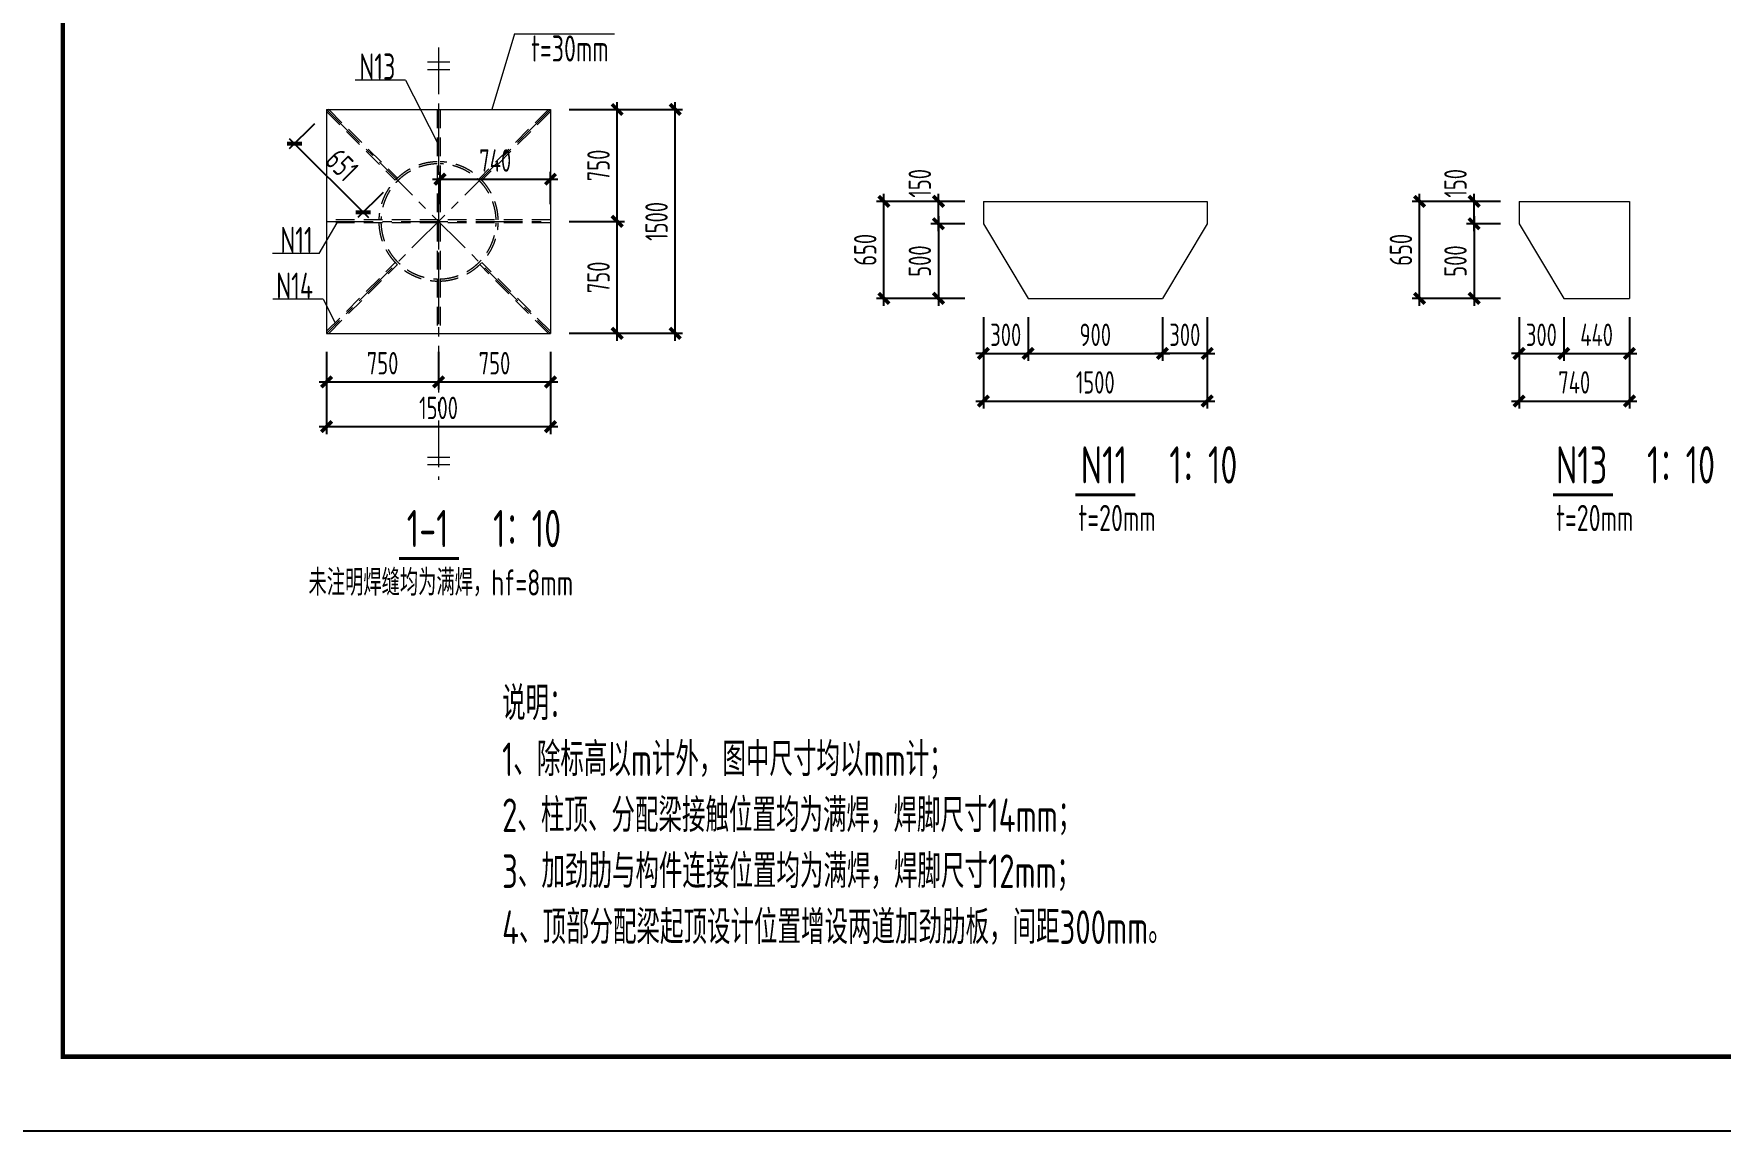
# Model space of a CAD drawing. Extents: x -2876908 to 633791, y -1383861 to 872234.
# Drawn here: x 223380 to 336395, y -227866 to -154323 of the extents above; entities that cross this region are included whole.
import ezdxf
from ezdxf.enums import TextEntityAlignment as Align

# ---------------------------------------------------------------- set-up
doc = ezdxf.new("R2010")
doc.units = 0
doc.header["$LTSCALE"] = 5
doc.header["$MEASUREMENT"] = 0
doc.linetypes.add('CENTER', pattern=[2, 1.25, -0.25, 0.25, -0.25])
doc.linetypes.add('DASHED', pattern=[0.75, 0.5, -0.25])
doc.layers.get('0').update_dxf_attribs({"linetype": 'CONTINUOUS', "lineweight": 25})
doc.layers.get('DEFPOINTS').update_dxf_attribs({"color": 35, "linetype": 'CONTINUOUS', "lineweight": 13})
for name, color, linetype, lineweight in [('1粗实线', 1, 'CONTINUOUS', 30), ('3中心线', 6, 'CENTER', 18), ('4虚线', 2, 'DASHED', 18), ('5标注', 3, 'CONTINUOUS', 15), ('6文本', 7, 'CONTINUOUS', 15), ('8轮廓线', 4, 'CONTINUOUS', 15), ('DIM', 3, 'CONTINUOUS', 0), ('HFZT', 5, 'CONTINUOUS', 15), ('THIN', 7, 'CONTINUOUS', 0)]:
    doc.layers.add(name, color=color, linetype=linetype, lineweight=lineweight)
doc.layers.add('M_Dim', color=3, linetype='CONTINUOUS')
doc.styles.add('TSSD_Dimension', font='tssdeng.shx', dxfattribs={"width": 0.7, "bigfont": 'hztxt.shx'})
doc.styles.add('TSSD_NORM', font='tssdeng.shx', dxfattribs={"width": 0.7, "bigfont": 'hztxt.shx'})
doc.dimstyles.new('TSSD_100_100', dxfattribs={"dimtxt": 300, "dimasz": 100, "dimexe": 100, "dimexo": 250, "dimgap": 100, "dimtad": 1, "dimdec": 0, "dimzin": 0, "dimdsep": 46, "dimtxsty": 'TSSD_Dimension', "dimblk": 'ARCHTICK', "dimblk1": 'ARCHTICK', "dimblk2": 'ARCHTICK', "dimcen": 0, "dimdle": 100, "dimclrt": 7, "dimadec": 0, "dimazin": 0, "dimtfac": 1, "dimtdec": 0, "dimtix": 1, "dimtmove": 2, "dimatfit": 3, "dimfxl": 1, "dimtolj": 1, "dimtzin": 0, "dimarcsym": 0})

# ---------------------------------------------------------------- blocks, each defined once
blk = doc.blocks.new('施工设计图框')
at = {"color": 7, "linetype": 'Continuous'}
blk.add_lwpolyline([(-395.5, -13.5), (-395.5, 283.5), (24.5, 283.5), (24.5, -13.5), (-395.5, -13.5)], dxfattribs=at)
at = {"layer": '1粗实线', "color": 7, "linetype": 'Continuous', "const_width": 0.6}
blk.add_lwpolyline([(-370.5, -3.5), (-370.5, 273.5), (14.5, 273.5), (14.5, -3.5), (-370.5, -3.5)], dxfattribs=at)
at = {"layer": 'HFZT', "color": 2, "style": 'TSSD_NORM', "width": 0.7}
for tag, height, p in [('比例尺', 2.5, (7.25, 17.5)), ('图号', 2.5, (-20.49, 3.5)), ('日期', 2.5, (7.25, 3.5)), ('图名', 4, (-76.24, 0.75))]:
    blk.add_attdef(tag, text='', height=height, dxfattribs=at).set_placement(p, align=Align.MIDDLE)
blk = doc.blocks.new('_ArchTick')
at = {"color": 0, "linetype": 'ByBlock', "const_width": 0.5}
blk.add_lwpolyline([(-0.71, -0.71), (0.71, 0.71)], dxfattribs=at)
blk = doc.blocks.new('*D165')
at = {"layer": 'DEFPOINTS', "color": 0, "transparency": 16777216}
for p in [(243006, -174398), (250506, -174398), (250506, -177653)]:
    blk.add_point(p, dxfattribs=at)
at = {"layer": 'DIM', "color": 0, "lineweight": -2, "transparency": 16777216}
for p, q in [((243006, -175648), (243006, -178153)), ((250506, -175648), (250506, -178153)), ((242506, -177653), (251006, -177653))]:
    blk.add_line(p, q, dxfattribs=at)
at = {"layer": 'DIM', "color": 0, "lineweight": -2, "transparency": 16777216, "xscale": 500, "yscale": 500, "zscale": 500, "rotation": 180}
blk.add_blockref('_ArchTick', (243006, -177653), dxfattribs=at)
at = {"layer": 'DIM', "color": 0, "lineweight": -2, "transparency": 16777216, "xscale": 500, "yscale": 500, "zscale": 500}
blk.add_blockref('_ArchTick', (250506, -177653), dxfattribs=at)
at = {"layer": 'DIM', "color": 7, "transparency": 16777216, "insert": (246756, -176403), "char_height": 1500, "attachment_point": 5, "style": 'TSSD_Dimension'}
blk.add_mtext('\\A1;750', dxfattribs=at)
blk = doc.blocks.new('*D166')
at = {"layer": 'DEFPOINTS', "color": 0, "transparency": 16777216}
for p in [(250506, -174398), (258006, -174398), (258006, -177653)]:
    blk.add_point(p, dxfattribs=at)
at = {"layer": 'DIM', "color": 0, "lineweight": -2, "transparency": 16777216}
for p, q in [((250506, -175648), (250506, -178153)), ((258006, -175648), (258006, -178153)), ((250006, -177653), (258506, -177653))]:
    blk.add_line(p, q, dxfattribs=at)
at = {"layer": 'DIM', "color": 0, "lineweight": -2, "transparency": 16777216, "xscale": 500, "yscale": 500, "zscale": 500, "rotation": 180}
blk.add_blockref('_ArchTick', (250506, -177653), dxfattribs=at)
at = {"layer": 'DIM', "color": 0, "lineweight": -2, "transparency": 16777216, "xscale": 500, "yscale": 500, "zscale": 500}
blk.add_blockref('_ArchTick', (258006, -177653), dxfattribs=at)
at = {"layer": 'DIM', "color": 7, "transparency": 16777216, "insert": (254256, -176403), "char_height": 1500, "attachment_point": 5, "style": 'TSSD_Dimension'}
blk.add_mtext('\\A1;750', dxfattribs=at)
blk = doc.blocks.new('*D167')
at = {"layer": 'DEFPOINTS', "color": 0, "transparency": 16777216}
for p in [(243006, -174398), (258006, -174398), (258006, -180647)]:
    blk.add_point(p, dxfattribs=at)
at = {"layer": 'DIM', "color": 0, "lineweight": -2, "transparency": 16777216}
for p, q in [((243006, -175648), (243006, -181147)), ((258006, -175648), (258006, -181147)), ((242506, -180647), (258506, -180647))]:
    blk.add_line(p, q, dxfattribs=at)
at = {"layer": 'DIM', "color": 0, "lineweight": -2, "transparency": 16777216, "xscale": 500, "yscale": 500, "zscale": 500, "rotation": 180}
blk.add_blockref('_ArchTick', (243006, -180647), dxfattribs=at)
at = {"layer": 'DIM', "color": 0, "lineweight": -2, "transparency": 16777216, "xscale": 500, "yscale": 500, "zscale": 500}
blk.add_blockref('_ArchTick', (258006, -180647), dxfattribs=at)
at = {"layer": 'DIM', "color": 7, "transparency": 16777216, "insert": (250506, -179397), "char_height": 1500, "attachment_point": 5, "style": 'TSSD_Dimension'}
blk.add_mtext('\\A1;1500', dxfattribs=at)
blk = doc.blocks.new('*D168')
at = {"layer": 'DEFPOINTS', "color": 0, "transparency": 16777216}
for p in [(258006, -166898), (262475, -166898), (258006, -174398)]:
    blk.add_point(p, dxfattribs=at)
at = {"layer": 'DIM', "color": 0, "lineweight": -2, "transparency": 16777216}
for p, q in [((259256, -166898), (262975, -166898)), ((262475, -174898), (262475, -166398)), ((259256, -174398), (262975, -174398))]:
    blk.add_line(p, q, dxfattribs=at)
at = {"layer": 'DIM', "color": 0, "lineweight": -2, "transparency": 16777216, "xscale": 500, "yscale": 500, "zscale": 500}
for p, rotation in [((262475, -166898), 90), ((262475, -174398), 270)]:
    blk.add_blockref('_ArchTick', p, dxfattribs=dict(at, rotation=rotation))
at = {"layer": 'DIM', "color": 7, "transparency": 16777216, "insert": (261225, -170648), "char_height": 1500, "attachment_point": 5, "rotation": 90, "style": 'TSSD_Dimension'}
blk.add_mtext('\\A1;750', dxfattribs=at)
blk = doc.blocks.new('*D169')
at = {"layer": 'DEFPOINTS', "color": 0, "transparency": 16777216}
for p in [(258006, -159398), (262475, -159398), (258006, -166898)]:
    blk.add_point(p, dxfattribs=at)
at = {"layer": 'DIM', "color": 0, "lineweight": -2, "transparency": 16777216}
for p, q in [((262475, -167398), (262475, -158898)), ((259256, -159398), (262975, -159398)), ((259256, -166898), (262975, -166898))]:
    blk.add_line(p, q, dxfattribs=at)
at = {"layer": 'DIM', "color": 0, "lineweight": -2, "transparency": 16777216, "xscale": 500, "yscale": 500, "zscale": 500}
for p, rotation in [((262475, -159398), 90), ((262475, -166898), 270)]:
    blk.add_blockref('_ArchTick', p, dxfattribs=dict(at, rotation=rotation))
at = {"layer": 'DIM', "color": 7, "transparency": 16777216, "insert": (261225, -163148), "char_height": 1500, "attachment_point": 5, "rotation": 90, "style": 'TSSD_Dimension'}
blk.add_mtext('\\A1;750', dxfattribs=at)
blk = doc.blocks.new('*D170')
at = {"layer": 'DEFPOINTS', "color": 0, "transparency": 16777216}
for p in [(258006, -159398), (266365, -159398), (258006, -174398)]:
    blk.add_point(p, dxfattribs=at)
at = {"layer": 'DIM', "color": 0, "lineweight": -2, "transparency": 16777216}
for p, q in [((266365, -174898), (266365, -158898)), ((259256, -159398), (266865, -159398)), ((259256, -174398), (266865, -174398))]:
    blk.add_line(p, q, dxfattribs=at)
at = {"layer": 'DIM', "color": 0, "lineweight": -2, "transparency": 16777216, "xscale": 500, "yscale": 500, "zscale": 500}
for p, rotation in [((266365, -159398), 90), ((266365, -174398), 270)]:
    blk.add_blockref('_ArchTick', p, dxfattribs=dict(at, rotation=rotation))
at = {"layer": 'DIM', "color": 7, "transparency": 16777216, "insert": (265115, -166898), "char_height": 1500, "attachment_point": 5, "rotation": 90, "style": 'TSSD_Dimension'}
blk.add_mtext('\\A1;1500', dxfattribs=at)
blk = doc.blocks.new('*D171')
at = {"layer": 'DEFPOINTS', "color": 0, "transparency": 16777216}
for p in [(243077, -159469), (247678, -164070), (245457, -166291)]:
    blk.add_point(p, dxfattribs=at)
at = {"layer": 'DIM', "color": 0, "lineweight": -2, "transparency": 16777216}
for p, q in [((242193, -160353), (240502, -162044)), ((240502, -161337), (245810, -166645)), ((246794, -164954), (245103, -166645))]:
    blk.add_line(p, q, dxfattribs=at)
at = {"layer": 'DIM', "color": 0, "lineweight": -2, "transparency": 16777216, "xscale": 500, "yscale": 500, "zscale": 500}
for p, rotation in [((240856, -161690), 134.9999999999991), ((245457, -166291), 314.9999999999991)]:
    blk.add_blockref('_ArchTick', p, dxfattribs=dict(at, rotation=rotation))
at = {"layer": 'DIM', "color": 7, "transparency": 16777216, "insert": (244040, -163107), "char_height": 1500, "attachment_point": 5, "rotation": 315, "style": 'TSSD_Dimension'}
blk.add_mtext('\\A1;651', dxfattribs=at)
blk = doc.blocks.new('*D196')
at = {"layer": 'DEFPOINTS', "color": 0, "transparency": 16777216}
for p in [(284005, -165556), (287015, -165556), (287015, -167056)]:
    blk.add_point(p, dxfattribs=at)
at = {"layer": 'DIM', "color": 0, "lineweight": -2, "transparency": 16777216}
for p, q in [((285765, -165556), (283505, -165556)), ((284005, -167556), (284005, -165056)), ((285765, -167056), (283505, -167056))]:
    blk.add_line(p, q, dxfattribs=at)
at = {"layer": 'DIM', "color": 0, "lineweight": -2, "transparency": 16777216, "xscale": 500, "yscale": 500, "zscale": 500}
for p, rotation in [((284005, -165556), 90), ((284005, -167056), 270)]:
    blk.add_blockref('_ArchTick', p, dxfattribs=dict(at, rotation=rotation))
at = {"layer": 'DIM', "color": 7, "transparency": 16777216, "insert": (282755, -164346), "char_height": 1500, "attachment_point": 5, "rotation": 90, "style": 'TSSD_Dimension'}
blk.add_mtext('\\A1;150', dxfattribs=at)
blk = doc.blocks.new('*D197')
at = {"layer": 'DEFPOINTS', "color": 0, "transparency": 16777216}
for p in [(287015, -167056), (284005, -172056), (287015, -172056)]:
    blk.add_point(p, dxfattribs=at)
at = {"layer": 'DIM', "color": 0, "lineweight": -2, "transparency": 16777216}
for p, q in [((285765, -167056), (283505, -167056)), ((284005, -166556), (284005, -172556)), ((285765, -172056), (283505, -172056))]:
    blk.add_line(p, q, dxfattribs=at)
at = {"layer": 'DIM', "color": 0, "lineweight": -2, "transparency": 16777216, "xscale": 500, "yscale": 500, "zscale": 500}
for p, rotation in [((284005, -167056), 90), ((284005, -172056), 270)]:
    blk.add_blockref('_ArchTick', p, dxfattribs=dict(at, rotation=rotation))
at = {"layer": 'DIM', "color": 7, "transparency": 16777216, "insert": (282755, -169556), "char_height": 1500, "attachment_point": 5, "rotation": 90, "style": 'TSSD_Dimension'}
blk.add_mtext('\\A1;500', dxfattribs=at)
blk = doc.blocks.new('*D198')
at = {"layer": 'DEFPOINTS', "color": 0, "transparency": 16777216}
for p in [(287015, -172056), (290015, -172056), (290015, -175745)]:
    blk.add_point(p, dxfattribs=at)
at = {"layer": 'DIM', "color": 0, "lineweight": -2, "transparency": 16777216}
for p, q in [((287015, -173306), (287015, -176245)), ((290015, -173306), (290015, -176245)), ((287015, -175745), (286515, -175745)), ((287015, -175745), (290015, -175745)), ((290015, -175745), (290515, -175745))]:
    blk.add_line(p, q, dxfattribs=at)
at = {"layer": 'DIM', "color": 0, "lineweight": -2, "transparency": 16777216, "xscale": 500, "yscale": 500, "zscale": 500}
blk.add_blockref('_ArchTick', (287015, -175745), dxfattribs=at)
at = {"layer": 'DIM', "color": 0, "lineweight": -2, "transparency": 16777216, "xscale": 500, "yscale": 500, "zscale": 500, "rotation": 180}
blk.add_blockref('_ArchTick', (290015, -175745), dxfattribs=at)
at = {"layer": 'DIM', "color": 7, "transparency": 16777216, "insert": (288515, -174495), "char_height": 1500, "attachment_point": 5, "style": 'TSSD_Dimension'}
blk.add_mtext('\\A1;300', dxfattribs=at)
blk = doc.blocks.new('*D199')
at = {"layer": 'DEFPOINTS', "color": 0, "transparency": 16777216}
for p in [(290015, -172056), (299015, -172056), (299015, -175745)]:
    blk.add_point(p, dxfattribs=at)
at = {"layer": 'DIM', "color": 0, "lineweight": -2, "transparency": 16777216}
for p, q in [((290015, -173306), (290015, -176245)), ((299015, -173306), (299015, -176245)), ((289515, -175745), (299515, -175745))]:
    blk.add_line(p, q, dxfattribs=at)
at = {"layer": 'DIM', "color": 0, "lineweight": -2, "transparency": 16777216, "xscale": 500, "yscale": 500, "zscale": 500, "rotation": 180}
blk.add_blockref('_ArchTick', (290015, -175745), dxfattribs=at)
at = {"layer": 'DIM', "color": 0, "lineweight": -2, "transparency": 16777216, "xscale": 500, "yscale": 500, "zscale": 500}
blk.add_blockref('_ArchTick', (299015, -175745), dxfattribs=at)
at = {"layer": 'DIM', "color": 7, "transparency": 16777216, "insert": (294515, -174495), "char_height": 1500, "attachment_point": 5, "style": 'TSSD_Dimension'}
blk.add_mtext('\\A1;900', dxfattribs=at)
blk = doc.blocks.new('*D200')
at = {"layer": 'DEFPOINTS', "color": 0, "transparency": 16777216}
for p in [(299015, -172056), (302015, -172056), (299015, -175745)]:
    blk.add_point(p, dxfattribs=at)
at = {"layer": 'DIM', "color": 0, "lineweight": -2, "transparency": 16777216}
for p, q in [((299015, -173306), (299015, -176245)), ((302015, -173306), (302015, -176245)), ((299015, -175745), (298515, -175745)), ((302015, -175745), (299015, -175745)), ((302015, -175745), (302515, -175745))]:
    blk.add_line(p, q, dxfattribs=at)
at = {"layer": 'DIM', "color": 0, "lineweight": -2, "transparency": 16777216, "xscale": 500, "yscale": 500, "zscale": 500}
blk.add_blockref('_ArchTick', (299015, -175745), dxfattribs=at)
at = {"layer": 'DIM', "color": 0, "lineweight": -2, "transparency": 16777216, "xscale": 500, "yscale": 500, "zscale": 500, "rotation": 180}
blk.add_blockref('_ArchTick', (302015, -175745), dxfattribs=at)
at = {"layer": 'DIM', "color": 7, "transparency": 16777216, "insert": (300515, -174495), "char_height": 1500, "attachment_point": 5, "style": 'TSSD_Dimension'}
blk.add_mtext('\\A1;300', dxfattribs=at)
blk = doc.blocks.new('*D201')
at = {"layer": 'DEFPOINTS', "color": 0, "transparency": 16777216}
for p in [(287015, -172056), (302015, -172056), (302015, -178935)]:
    blk.add_point(p, dxfattribs=at)
at = {"layer": 'DIM', "color": 0, "lineweight": -2, "transparency": 16777216}
for p, q in [((287015, -173306), (287015, -179435)), ((302015, -173306), (302015, -179435)), ((286515, -178935), (302515, -178935))]:
    blk.add_line(p, q, dxfattribs=at)
at = {"layer": 'DIM', "color": 0, "lineweight": -2, "transparency": 16777216, "xscale": 500, "yscale": 500, "zscale": 500, "rotation": 180}
blk.add_blockref('_ArchTick', (287015, -178935), dxfattribs=at)
at = {"layer": 'DIM', "color": 0, "lineweight": -2, "transparency": 16777216, "xscale": 500, "yscale": 500, "zscale": 500}
blk.add_blockref('_ArchTick', (302015, -178935), dxfattribs=at)
at = {"layer": 'DIM', "color": 7, "transparency": 16777216, "insert": (294515, -177685), "char_height": 1500, "attachment_point": 5, "style": 'TSSD_Dimension'}
blk.add_mtext('\\A1;1500', dxfattribs=at)
blk = doc.blocks.new('*D202')
at = {"layer": 'DEFPOINTS', "color": 0, "transparency": 16777216}
for p in [(258006, -164069), (250606, -166998), (258006, -166998)]:
    blk.add_point(p, dxfattribs=at)
at = {"layer": 'DIM', "color": 0, "lineweight": -2, "transparency": 16777216}
for p, q in [((250606, -165748), (250606, -163569)), ((258006, -165748), (258006, -163569)), ((250106, -164069), (258506, -164069))]:
    blk.add_line(p, q, dxfattribs=at)
at = {"layer": 'DIM', "color": 0, "lineweight": -2, "transparency": 16777216, "xscale": 500, "yscale": 500, "zscale": 500, "rotation": 180}
blk.add_blockref('_ArchTick', (250606, -164069), dxfattribs=at)
at = {"layer": 'DIM', "color": 0, "lineweight": -2, "transparency": 16777216, "xscale": 500, "yscale": 500, "zscale": 500}
blk.add_blockref('_ArchTick', (258006, -164069), dxfattribs=at)
at = {"layer": 'DIM', "color": 7, "transparency": 16777216, "insert": (254306, -162819), "char_height": 1500, "attachment_point": 5, "style": 'TSSD_Dimension'}
blk.add_mtext('\\A1;740', dxfattribs=at)
blk = doc.blocks.new('*D204')
at = {"layer": 'DEFPOINTS', "color": 0, "transparency": 16777216}
for p in [(319900, -165556), (322909, -165556), (322909, -167056)]:
    blk.add_point(p, dxfattribs=at)
at = {"layer": 'DIM', "color": 0, "lineweight": -2, "transparency": 16777216}
for p, q in [((321659, -165556), (319400, -165556)), ((319900, -167556), (319900, -165056)), ((321659, -167056), (319400, -167056))]:
    blk.add_line(p, q, dxfattribs=at)
at = {"layer": 'DIM', "color": 0, "lineweight": -2, "transparency": 16777216, "xscale": 500, "yscale": 500, "zscale": 500}
for p, rotation in [((319900, -165556), 90), ((319900, -167056), 270)]:
    blk.add_blockref('_ArchTick', p, dxfattribs=dict(at, rotation=rotation))
at = {"layer": 'DIM', "color": 7, "transparency": 16777216, "insert": (318650, -164346), "char_height": 1500, "attachment_point": 5, "rotation": 90, "style": 'TSSD_Dimension'}
blk.add_mtext('\\A1;150', dxfattribs=at)
blk = doc.blocks.new('*D205')
at = {"layer": 'DEFPOINTS', "color": 0, "transparency": 16777216}
for p in [(322909, -167056), (319900, -172056), (322909, -172056)]:
    blk.add_point(p, dxfattribs=at)
at = {"layer": 'DIM', "color": 0, "lineweight": -2, "transparency": 16777216}
for p, q in [((321659, -167056), (319400, -167056)), ((319900, -166556), (319900, -172556)), ((321659, -172056), (319400, -172056))]:
    blk.add_line(p, q, dxfattribs=at)
at = {"layer": 'DIM', "color": 0, "lineweight": -2, "transparency": 16777216, "xscale": 500, "yscale": 500, "zscale": 500}
for p, rotation in [((319900, -167056), 90), ((319900, -172056), 270)]:
    blk.add_blockref('_ArchTick', p, dxfattribs=dict(at, rotation=rotation))
at = {"layer": 'DIM', "color": 7, "transparency": 16777216, "insert": (318650, -169556), "char_height": 1500, "attachment_point": 5, "rotation": 90, "style": 'TSSD_Dimension'}
blk.add_mtext('\\A1;500', dxfattribs=at)
blk = doc.blocks.new('*D206')
at = {"layer": 'DEFPOINTS', "color": 0, "transparency": 16777216}
for p in [(322909, -172056), (325909, -172056), (325909, -175745)]:
    blk.add_point(p, dxfattribs=at)
at = {"layer": 'DIM', "color": 0, "lineweight": -2, "transparency": 16777216}
for p, q in [((322909, -173306), (322909, -176245)), ((325909, -173306), (325909, -176245)), ((322909, -175745), (322409, -175745)), ((322909, -175745), (325909, -175745)), ((325909, -175745), (326409, -175745))]:
    blk.add_line(p, q, dxfattribs=at)
at = {"layer": 'DIM', "color": 0, "lineweight": -2, "transparency": 16777216, "xscale": 500, "yscale": 500, "zscale": 500}
blk.add_blockref('_ArchTick', (322909, -175745), dxfattribs=at)
at = {"layer": 'DIM', "color": 0, "lineweight": -2, "transparency": 16777216, "xscale": 500, "yscale": 500, "zscale": 500, "rotation": 180}
blk.add_blockref('_ArchTick', (325909, -175745), dxfattribs=at)
at = {"layer": 'DIM', "color": 7, "transparency": 16777216, "insert": (324409, -174495), "char_height": 1500, "attachment_point": 5, "style": 'TSSD_Dimension'}
blk.add_mtext('\\A1;300', dxfattribs=at)
blk = doc.blocks.new('*D207')
at = {"layer": 'DEFPOINTS', "color": 0, "transparency": 16777216}
for p in [(325909, -172056), (330309, -172056), (330309, -175745)]:
    blk.add_point(p, dxfattribs=at)
at = {"layer": 'DIM', "color": 0, "lineweight": -2, "transparency": 16777216}
for p, q in [((325909, -173306), (325909, -176245)), ((330309, -173306), (330309, -176245)), ((325409, -175745), (330809, -175745))]:
    blk.add_line(p, q, dxfattribs=at)
at = {"layer": 'DIM', "color": 0, "lineweight": -2, "transparency": 16777216, "xscale": 500, "yscale": 500, "zscale": 500, "rotation": 180}
blk.add_blockref('_ArchTick', (325909, -175745), dxfattribs=at)
at = {"layer": 'DIM', "color": 0, "lineweight": -2, "transparency": 16777216, "xscale": 500, "yscale": 500, "zscale": 500}
blk.add_blockref('_ArchTick', (330309, -175745), dxfattribs=at)
at = {"layer": 'DIM', "color": 7, "transparency": 16777216, "insert": (328109, -174495), "char_height": 1500, "attachment_point": 5, "style": 'TSSD_Dimension'}
blk.add_mtext('\\A1;440', dxfattribs=at)
blk = doc.blocks.new('*D203')
at = {"layer": 'DEFPOINTS', "color": 0, "transparency": 16777216}
for p in [(322909, -172056), (330309, -172056), (330309, -178935)]:
    blk.add_point(p, dxfattribs=at)
at = {"layer": 'DIM', "color": 0, "lineweight": -2, "transparency": 16777216}
for p, q in [((322909, -173306), (322909, -179435)), ((330309, -173306), (330309, -179435)), ((322409, -178935), (330809, -178935))]:
    blk.add_line(p, q, dxfattribs=at)
at = {"layer": 'DIM', "color": 0, "lineweight": -2, "transparency": 16777216, "xscale": 500, "yscale": 500, "zscale": 500, "rotation": 180}
blk.add_blockref('_ArchTick', (322909, -178935), dxfattribs=at)
at = {"layer": 'DIM', "color": 0, "lineweight": -2, "transparency": 16777216, "xscale": 500, "yscale": 500, "zscale": 500}
blk.add_blockref('_ArchTick', (330309, -178935), dxfattribs=at)
at = {"layer": 'DIM', "color": 7, "transparency": 16777216, "insert": (326609, -177685), "char_height": 1500, "attachment_point": 5, "style": 'TSSD_Dimension'}
blk.add_mtext('\\A1;740', dxfattribs=at)
blk = doc.blocks.new('*D237')
at = {"layer": 'DEFPOINTS', "color": 0, "transparency": 16777216}
for p in [(280352, -165556), (285765, -165556), (285765, -172056)]:
    blk.add_point(p, dxfattribs=at)
at = {"layer": 'DIM', "color": 0, "lineweight": -2, "transparency": 16777216}
for p, q in [((284515, -165556), (279852, -165556)), ((280352, -172556), (280352, -165056)), ((284515, -172056), (279852, -172056))]:
    blk.add_line(p, q, dxfattribs=at)
at = {"layer": 'DIM', "color": 0, "lineweight": -2, "transparency": 16777216, "xscale": 500, "yscale": 500, "zscale": 500}
for p, rotation in [((280352, -165556), 90), ((280352, -172056), 270)]:
    blk.add_blockref('_ArchTick', p, dxfattribs=dict(at, rotation=rotation))
at = {"layer": 'DIM', "color": 7, "transparency": 16777216, "insert": (279102, -168806), "char_height": 1500, "attachment_point": 5, "rotation": 90, "style": 'TSSD_Dimension'}
blk.add_mtext('\\A1;650', dxfattribs=at)
blk = doc.blocks.new('*D238')
at = {"layer": 'DEFPOINTS', "color": 0, "transparency": 16777216}
for p in [(316247, -165556), (321659, -165556), (321659, -172056)]:
    blk.add_point(p, dxfattribs=at)
at = {"layer": 'DIM', "color": 0, "lineweight": -2, "transparency": 16777216}
for p, q in [((320409, -165556), (315747, -165556)), ((316247, -172556), (316247, -165056)), ((320409, -172056), (315747, -172056))]:
    blk.add_line(p, q, dxfattribs=at)
at = {"layer": 'DIM', "color": 0, "lineweight": -2, "transparency": 16777216, "xscale": 500, "yscale": 500, "zscale": 500}
for p, rotation in [((316247, -165556), 90), ((316247, -172056), 270)]:
    blk.add_blockref('_ArchTick', p, dxfattribs=dict(at, rotation=rotation))
at = {"layer": 'DIM', "color": 7, "transparency": 16777216, "insert": (314997, -168806), "char_height": 1500, "attachment_point": 5, "rotation": 90, "style": 'TSSD_Dimension'}
blk.add_mtext('\\A1;650', dxfattribs=at)

msp = doc.modelspace()

# ---------------------------------------------------------------- linework, layer by layer
at = {"layer": '3中心线', "ltscale": 500}
for p, q in [((250506.278, -155237.939), (250506.278, -184214.154)), ((243006.278, -159398.454), (258006.278, -174398.454)), ((258006.278, -159398.454), (243006.278, -174398.454)), ((250506.278, -159398.454), (250506.278, -174398.454)), ((243006.278, -166898.454), (258006.278, -166898.454))]:
    msp.add_line(p, q, dxfattribs=at)
at = {"layer": '4虚线', "ltscale": 500}
for p, q in [((243006.278, -159539.875), (247608.024, -164141.622)), ((243147.699, -159398.454), (247749.446, -164000.2)), ((250406.278, -159398.454), (250406.278, -166798.454)), ((250606.278, -159398.454), (250606.278, -166798.454)), ((257864.857, -159398.454), (253263.111, -164000.2)), ((258006.278, -159539.875), (253404.532, -164141.622)), ((258006.278, -166798.454), (243006.278, -166798.454)), ((258006.278, -166998.454), (243006.278, -166998.454)), ((250406.278, -166998.454), (250406.278, -174398.454)), ((250606.278, -166998.454), (250606.278, -174398.454)), ((243006.278, -174257.033), (247608.024, -169655.287)), ((243147.699, -174398.454), (247749.446, -169796.708)), ((257864.857, -174398.454), (253263.111, -169796.708)), ((258006.278, -174257.033), (253404.532, -169655.287))]:
    msp.add_line(p, q, dxfattribs=at)
for radius, start, end in [(4000, 91.43254374, 178.56745626), (3860, 91.48451271, 178.51548729), (4000, 1.43254374, 88.56745626), (3860, 1.48451271, 88.51548729), (4000, 181.43254374, 268.56745626), (3860, 181.48451271, 268.51548729), (4000, 271.43254374, 358.56745626), (3860, 271.48451271, 358.51548729)]:
    msp.add_arc((250506.278, -166898.454), radius, start, end, dxfattribs=at)
at = {"layer": '5标注'}
for p, q in [((255588.423, -154339.294), (254070.21, -159398.454)), ((255588.423, -154339.294), (262299.453, -154339.294)), ((248299.248, -157431.66), (244911.906, -157431.66)), ((248299.248, -157431.66), (250406.278, -161600.068)), ((243147.699, -159398.454), (243006.278, -159539.875)), ((242512.616, -169048.147), (243721.325, -166998.454)), ((242512.616, -169048.147), (239377.712, -169048.147)), ((242782.005, -172113.515), (239394.663, -172113.515)), ((242782.005, -172113.515), (243577.01, -173686.301))]:
    msp.add_line(p, q, dxfattribs=at)
at = {"layer": '8轮廓线'}
for p, q in [((243006.278, -159398.454), (258006.278, -159398.454)), ((243006.278, -159398.454), (243006.278, -174398.454)), ((258006.278, -159398.454), (258006.278, -174398.454)), ((287014.553, -165555.983), (287014.553, -167055.983)), ((287014.553, -165555.983), (302014.553, -165555.983)), ((302014.553, -165555.983), (302014.553, -167055.983)), ((322909.294, -165555.983), (322909.294, -167055.983)), ((322909.294, -165555.983), (330309.294, -165555.983)), ((330309.294, -165555.983), (330309.294, -172055.983)), ((287014.553, -167055.983), (290014.553, -172055.983)), ((302014.553, -167055.983), (299014.553, -172055.983)), ((322909.294, -167055.983), (325909.294, -172055.983)), ((290014.553, -172055.983), (299014.553, -172055.983)), ((325909.294, -172055.983), (330309.294, -172055.983)), ((243006.278, -174398.454), (258006.278, -174398.454))]:
    msp.add_line(p, q, dxfattribs=at)
at = {"layer": 'M_Dim'}
for points in [[(293179.688, -185218.887, 200, 200, 0), (297201.587, -185218.887, 200, 200, 0)], [(325188.923, -185218.887, 200, 200, 0), (329210.821, -185218.887, 200, 200, 0)], [(247865.669, -189482.004, 200, 200, 0), (251887.567, -189482.004, 200, 200, 0)]]:
    msp.add_lwpolyline(points, format="xyseb", dxfattribs=at)
at = {"layer": 'THIN'}
for p, q in [((251256.278, -156237.939), (249756.278, -156237.939)), ((251256.278, -156737.939), (249756.278, -156737.939)), ((251256.278, -182714.154), (249756.278, -182714.154)), ((251256.278, -183214.154), (249756.278, -183214.154))]:
    msp.add_line(p, q, dxfattribs=at)

# ---------------------------------------------------------------- block references
at = {"xscale": 500, "yscale": 500, "zscale": 500}
msp.add_blockref('施工设计图框', (410580.528, -221115.649), dxfattribs=at)

# ---------------------------------------------------------------- texts
at = {"layer": '5标注', "color": 7, "style": 'TSSD_NORM', "width": 0.7}
for s, p in [('t=30mm', (259308.148, -155309.823)), ('t=20mm', (295973.353, -186767.004)), ('t=20mm', (327982.587, -186767.004)), ('未注明焊缝均为满焊，hf=8mm', (250659.333, -191030.122))]:
    msp.add_text(s, height=1750, dxfattribs=at).set_placement(p, align=Align.MIDDLE)
at = {"layer": '5标注', "color": 7, "char_height": 1750, "attachment_point": 9, "style": 'TSSD_NORM'}
for s, insert in [('N13', (247611.006, -157399.16)), ('N11', (242076.813, -169015.647)), ('N14', (242093.763, -172081.015))]:
    msp.add_mtext(s, dxfattribs=dict(at, insert=insert))
at = {"layer": '6文本', "style": 'TSSD_NORM', "width": 0.7}
for s, p in [('N11', (295093.767, -183215.681)), ('1：10', (301757.458, -183215.681)), ('N13', (327103.002, -183215.681)), ('1：10', (333766.693, -183215.681)), ('1-1', (249779.748, -187478.799)), ('1：10', (256443.439, -187478.799))]:
    msp.add_text(s, height=2500, dxfattribs=at).set_placement(p, align=Align.MIDDLE)
at = {"layer": '6文本', "insert": (254766.472, -198063.895), "char_height": 2250, "width": 195290.43481, "attachment_point": 1, "style": 'TSSD_NORM'}
msp.add_mtext('说明：\\P1、除标高以m计外，图中尺寸均以mm计；\\P2、柱顶、分配梁接触位置均为满焊，焊脚尺寸14mm；\\P3、加劲肋与构件连接位置均为满焊，焊脚尺寸12mm；\\P{\\C1;4、顶部分配梁起顶设计位置增设两道加劲肋板，间距300mm。}', dxfattribs=at)

# ---------------------------------------------------------------- dimensions: what is measured, and where the dimension line sits
at = {"layer": 'DIM'}
for base, p1, p2, angle, picture, middle in [((262475.496, -159398.454), (258006.278, -166898.454), (258006.278, -159398.454), 90, '*D169', (261225.496, -163148.454)), ((266365.352, -159398.454), (258006.278, -174398.454), (258006.278, -159398.454), 90, '*D170', (265115.352, -166898.454)), ((280352.328, -165555.983), (285764.553, -172055.983), (285764.553, -165555.983), 90, '*D237', (279102.328, -168805.983)), ((316247.069, -165555.983), (321659.294, -172055.983), (321659.294, -165555.983), 90, '*D238', (314997.069, -168805.983)), ((262475.496, -166898.454), (258006.278, -174398.454), (258006.278, -166898.454), 90, '*D168', (261225.496, -170648.454)), ((284004.898, -172055.983), (287014.553, -167055.983), (287014.553, -172055.983), 90, '*D197', (282754.898, -169555.983)), ((319899.639, -172055.983), (322909.294, -167055.983), (322909.294, -172055.983), 90, '*D205', (318649.639, -169555.983)), ((299014.553, -175744.757), (302014.553, -172055.983), (299014.553, -172055.983), 180, '*D200', (300514.553, -174494.757))]:
    dim = msp.add_linear_dim(base=base, p1=p1, p2=p2, angle=angle, dimstyle='TSSD_100_100', override={"dimtxt": 1500, "dimasz": 500, "dimexe": 500, "dimexo": 1250, "dimgap": 500, "dimlfac": 0.1, "dimdle": 500}, dxfattribs=at)
    dim.commit()
    dim.dimension.update_dxf_attribs({"geometry": picture, "text_midpoint": middle})
dim = msp.add_aligned_dim(p1=(243076.989, -159469.165), p2=(247677.851, -164070.027), distance=-3141.235, dimstyle='TSSD_100_100', override={"dimtxt": 1500, "dimasz": 500, "dimexe": 500, "dimexo": 1250, "dimgap": 500, "dimlfac": 0.1, "dimdle": 500}, dxfattribs=at)
dim.commit()
dim.dimension.update_dxf_attribs({"geometry": '*D171', "text_midpoint": (244040.115, -163106.901)})
for base, p1, p2, picture, middle in [((258006.278, -164069.253), (250606.278, -166998.454), (258006.278, -166998.454), '*D202', (254306.278, -162819.253)), ((290014.553, -175744.757), (287014.553, -172055.983), (290014.553, -172055.983), '*D198', (288514.553, -174494.757)), ((302014.553, -178935.291), (287014.553, -172055.983), (302014.553, -172055.983), '*D201', (294514.553, -177685.291)), ((299014.553, -175744.757), (290014.553, -172055.983), (299014.553, -172055.983), '*D199', (294514.553, -174494.757)), ((325909.294, -175744.757), (322909.294, -172055.983), (325909.294, -172055.983), '*D206', (324409.294, -174494.757)), ((330309.294, -178935.291), (322909.294, -172055.983), (330309.294, -172055.983), '*D203', (326609.294, -177685.291)), ((330309.294, -175744.757), (325909.294, -172055.983), (330309.294, -172055.983), '*D207', (328109.294, -174494.757)), ((250506.278, -177652.928), (243006.278, -174398.454), (250506.278, -174398.454), '*D165', (246756.278, -176402.928)), ((258006.278, -180646.925), (243006.278, -174398.454), (258006.278, -174398.454), '*D167', (250506.278, -179396.925)), ((258006.278, -177652.928), (250506.278, -174398.454), (258006.278, -174398.454), '*D166', (254256.278, -176402.928))]:
    dim = msp.add_linear_dim(base=base, p1=p1, p2=p2, dimstyle='TSSD_100_100', override={"dimtxt": 1500, "dimasz": 500, "dimexe": 500, "dimexo": 1250, "dimgap": 500, "dimlfac": 0.1, "dimdle": 500}, dxfattribs=at)
    dim.commit()
    dim.dimension.update_dxf_attribs({"geometry": picture, "text_midpoint": middle})
for base, p1, p2, picture, middle in [((284004.898, -165555.983), (287014.553, -167055.983), (287014.553, -165555.983), '*D196', (282754.898, -164346.367)), ((319899.639, -165555.983), (322909.294, -167055.983), (322909.294, -165555.983), '*D204', (318649.639, -164346.367))]:
    dim = msp.add_linear_dim(base=base, p1=p1, p2=p2, angle=90, dimstyle='TSSD_100_100', override={"dimtxt": 1500, "dimasz": 500, "dimexe": 500, "dimexo": 1250, "dimgap": 500, "dimlfac": 0.1, "dimdle": 500}, dxfattribs=at)
    dim.commit()
    dim.dimension.update_dxf_attribs({"geometry": picture, "text_midpoint": middle, "dimtype": 160})

doc.saveas('drawing.dxf')
